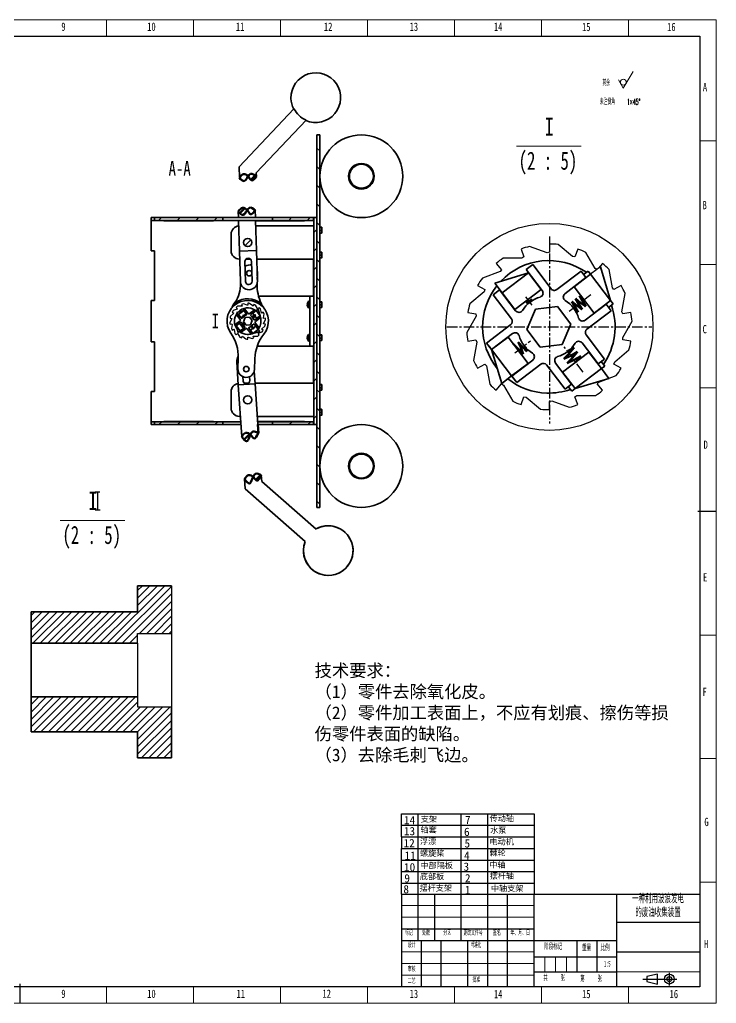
# Model space of a CAD drawing. Header units: millimetres. Extents: x 0 to 841, y 0 to 596.
# Drawn here: x 420 to 841, y 0 to 594 of the extents above; entities that cross this region are included whole.
import ezdxf

# ---------------------------------------------------------------- set-up
doc = ezdxf.new("R2010")
doc.units = ezdxf.units.MM
doc.linetypes.add('CENTER', pattern=[10.16, 6.35, -1.27, 1.27, -1.27])
doc.layers.add('5', color=7, linetype='Continuous')
for name, color, linetype, lineweight in [('中心线', 4, 'CENTER', 25), ('图形符号', 7, 'Continuous', 25), ('粗实线', 7, 'Continuous', 50)]:
    doc.layers.add(name, color=color, linetype=linetype, lineweight=lineweight)
doc.styles.add('SLDTEXTSTYLE0', font='TXT', dxfattribs={"width": 0.469, "bigfont": 'bigfont'})
doc.styles.add('SLDTEXTSTYLE1', font='TXT', dxfattribs={"width": 0.75})
doc.styles.add('SLDTEXTSTYLE2', font='TXT', dxfattribs={"width": 0.56, "bigfont": 'bigfont'})
doc.styles.add('SLDTEXTSTYLE3', font='TXT', dxfattribs={"width": 0.52, "bigfont": 'bigfont'})
doc.styles.add('SLDTEXTSTYLE4', font='TXT', dxfattribs={"width": 0.469})
doc.styles.add('SLDTEXTSTYLE6', font='TXT', dxfattribs={"width": 0.678571})
pattern_1 = [(45, (-744.932, -742.906), (-5.61266, 5.61266), [])]

# ---------------------------------------------------------------- blocks, each defined once
blk = doc.blocks.new('SW_SFSYMBOL_0')
at = {"color": 0, "linetype": 'Continuous', "lineweight": 0}
for q in [(5.8989, 6.4995), (-2.94945, 1.49975)]:
    blk.add_line((0, -3.5), q, dxfattribs=at)
blk.add_circle((0, 0), 1.75, dxfattribs=at)
blk = doc.blocks.new('SW_NOTE_0')
at = {"color": 0, "linetype": 'Continuous', "lineweight": 0}
blk.add_line((-5.72, -1.03), (6.77, -1.03), dxfattribs=at)
at = {"color": 0, "linetype": 'Continuous', "lineweight": 0, "char_height": 3.5, "attachment_point": 2}
for s, insert, style in [('I', (0.6, 4.51), 'SLDTEXTSTYLE1'), ('(2 : 5)', (0.35, -2.07), 'SLDTEXTSTYLE6')]:
    blk.add_mtext(s, dxfattribs=dict(at, insert=insert, style=style))

msp = doc.modelspace()

# ---------------------------------------------------------------- hatches: boundary and pattern name
at = {"linetype": 'Continuous', "lineweight": 18}
h = msp.add_hatch(dxfattribs=at)
h.set_pattern_fill('ANSI31', scale=2.5, angle=90, style=0)
h.set_pattern_definition([(135, (-744.932, -742.906), (-5.61266, -5.61266), [])])
h.paths.add_polyline_path([(599.95, 524.44), (599.95, 299.44), (601.75, 299.44), (601.75, 524.44)], flags=0)
h = msp.add_hatch(dxfattribs=at)
h.set_pattern_fill('ANSI31', scale=2.5, style=0)
h.set_pattern_definition(pattern_1)
edge = h.paths.add_edge_path(flags=0)
edge.add_arc((626.75, 499.44), 7.74, 0, 360)
edge = h.paths.add_edge_path(flags=0)
edge.add_arc((626.75, 499.44), 7.23, 0, 360)
h = msp.add_hatch(dxfattribs=at)
h.set_pattern_fill('ANSI31', scale=2.5, style=0)
h.set_pattern_definition(pattern_1)
h.paths.add_polyline_path([(543.07, 474.44), (501.95, 474.44), (501.95, 472.64), (543.07, 472.64)], flags=0)
h = msp.add_hatch(dxfattribs=at)
h.set_pattern_fill('ANSI31', scale=2.5, style=0)
h.set_pattern_definition(pattern_1)
h.paths.add_polyline_path([(573.07, 472.64), (597.95, 472.64), (597.95, 474.44), (573.07, 474.44)], flags=0)
h = msp.add_hatch(dxfattribs=at)
h.set_pattern_fill('ANSI31', scale=2.5, style=0)
h.set_pattern_definition(pattern_1)
h.paths.add_polyline_path([(598.15, 474.44), (598.15, 349.44), (599.95, 349.44), (599.95, 474.44)], flags=0)
h = msp.add_hatch(dxfattribs=at)
h.set_pattern_fill('ANSI31', scale=2.5, style=0)
h.set_pattern_definition(pattern_1)
edge = h.paths.add_edge_path(flags=0)
edge.add_arc((558.15, 459.44), 2.5, 0, 360)
h = msp.add_hatch(dxfattribs=at)
h.set_pattern_fill('ANSI31', style=0)
edge = h.paths.add_edge_path(flags=0)
edge.add_arc((521.23, 442.94), 1, 0, 360)
h = msp.add_hatch(dxfattribs=at)
h.set_pattern_fill('ANSI31', scale=2.5, style=0)
h.set_pattern_definition(pattern_1)
h.paths.add_polyline_path([(543.07, 351.24), (501.95, 351.24), (501.95, 349.44), (543.07, 349.44)], flags=0)
h = msp.add_hatch(dxfattribs=at)
h.set_pattern_fill('ANSI31', scale=2.5, style=0)
h.set_pattern_definition(pattern_1)
h.paths.add_polyline_path([(573.07, 349.44), (597.95, 349.44), (597.95, 351.24), (573.07, 351.24)], flags=0)
h = msp.add_hatch(dxfattribs=at)
h.set_pattern_fill('ANSI31', scale=2.5, style=0)
h.set_pattern_definition(pattern_1)
edge = h.paths.add_edge_path(flags=0)
edge.add_arc((626.75, 324.44), 7.74, 0, 360)
edge = h.paths.add_edge_path(flags=0)
edge.add_arc((626.75, 324.44), 7.23, 0, 360)
at = {"linetype": 'Continuous', "lineweight": -3, "true_color": 0xffffff}
h = msp.add_hatch(dxfattribs=at)
h.set_pattern_fill('ANSI31')
h.paths.add_polyline_path([(512.1, 252.15), (491.68, 252.15), (491.68, 236.5), (427.34, 236.5), (427.34, 217.39), (491.68, 217.39), (491.68, 223.39), (512.1, 223.39)])
h.paths.add_polyline_path([(512.1, 179.06), (491.68, 179.06), (491.68, 185.06), (427.34, 185.06), (427.34, 163.94), (491.68, 163.94), (491.68, 148.3), (512.1, 148.3)])
at = {"layer": '粗实线'}
h = msp.add_hatch(dxfattribs=at)
h.set_pattern_fill('ANSI31', color=256)
edge = h.paths.add_edge_path()
edge.add_spline(control_points=[(554.51, 342.15), (555.59, 340.71), (557.91, 337.63), (558.93, 341.73), (559.73, 343.41)], knot_values=[0, 0, 0, 0, 4.038135, 8.645065, 8.645065, 8.645065, 8.645065], degree=3, periodic=0)
edge.add_spline(control_points=[(559.73, 343.41), (558.84, 344.21), (556.62, 345.2), (555.23, 343.2), (554.51, 342.15)], knot_values=[0, 0, 0, 0, 3.06171, 6.39741, 6.39741, 6.39741, 6.39741], degree=3, periodic=0)
edge = h.paths.add_edge_path()
edge.add_spline(control_points=[(561.43, 317.92), (561.56, 317.79), (562.41, 316.95), (563.91, 314.3), (565.4, 317.13), (566.32, 318.89)], knot_values=[6.39741, 6.39741, 6.39741, 6.39741, 6.859236, 9.423324, 13.654536, 13.654536, 13.654536, 13.654536], degree=3, periodic=0)
edge.add_spline(control_points=[(566.32, 318.89), (565.08, 319.53), (563, 320.58), (561.83, 318.77), (561.43, 317.92)], knot_values=[8.645065, 8.645065, 8.645065, 8.645065, 12.172565, 14.502877, 14.502877, 14.502877, 14.502877], degree=3, periodic=0)
edge = h.paths.add_edge_path()
edge.add_spline(control_points=[(552.48, 478.17), (553.47, 477.05), (555.54, 474.74), (556.95, 477.76), (557.77, 479)], knot_values=[0, 0, 0, 0, 3.536781, 7.341093, 7.341093, 7.341093, 7.341093], degree=3, periodic=0)
edge.add_spline(control_points=[(557.77, 479), (556.94, 479.9), (554.82, 481.17), (553.28, 479.19), (552.48, 478.17)], knot_values=[0, 0, 0, 0, 3.113908, 6.492517, 6.492517, 6.492517, 6.492517], degree=3, periodic=0)
edge = h.paths.add_edge_path()
edge.add_spline(control_points=[(558.43, 499.43), (558.56, 499.28), (559.38, 498.31), (560.62, 495.69), (562.35, 498.01), (563.35, 499.36)], knot_values=[6.492517, 6.492517, 6.492517, 6.492517, 6.998699, 9.669347, 13.400744, 13.400744, 13.400744, 13.400744], degree=3, periodic=0)
edge.add_spline(control_points=[(563.35, 499.36), (562.13, 500.29), (560.22, 501.75), (558.88, 500.12), (558.43, 499.43)], knot_values=[7.341093, 7.341093, 7.341093, 7.341093, 11.098178, 13.206882, 13.206882, 13.206882, 13.206882], degree=3, periodic=0)
edge = h.paths.add_edge_path()
edge.add_spline(control_points=[(333.04, 438.51), (333.59, 438.89), (334.79, 439.64), (333.74, 440.61), (333.2, 441.11)], knot_values=[0, 0, 0, 0, 1.653594, 3.425801, 3.425801, 3.425801, 3.425801], degree=3, periodic=0)
edge.add_spline(control_points=[(333.2, 441.11), (332.71, 440.53), (331.91, 439.59), (332.69, 438.8), (333.04, 438.51)], knot_values=[0, 0, 0, 0, 1.883557, 3.076273, 3.076273, 3.076273, 3.076273], degree=3, periodic=0)
edge = h.paths.add_edge_path()
edge.add_spline(control_points=[(359.35, 438.51), (359.9, 438.89), (361.1, 439.64), (360.05, 440.61), (359.51, 441.11)], knot_values=[0, 0, 0, 0, 1.653594, 3.425801, 3.425801, 3.425801, 3.425801], degree=3, periodic=0)
edge.add_spline(control_points=[(359.51, 441.11), (359.02, 440.53), (358.23, 439.59), (359.01, 438.8), (359.35, 438.51)], knot_values=[0, 0, 0, 0, 1.883557, 3.076273, 3.076273, 3.076273, 3.076273], degree=3, periodic=0)

# ---------------------------------------------------------------- linework, layer by layer
at = {"color": 7, "linetype": 'Continuous', "lineweight": 18}
for p, q in [((0, 594), (841, 594)), ((473, 594), (473, 584)), ((525.5, 594), (525.5, 584)), ((578, 594), (578, 584)), ((630.5, 594), (630.5, 584)), ((683, 594), (683, 584)), ((735.5, 594), (735.5, 584)), ((788, 594), (788, 584)), ((841, 594), (841, 0)), ((841, 520.88), (831, 520.88)), ((841, 446.25), (831, 446.25)), ((841, 371.62), (831, 371.62)), ((841, 222.38), (831, 222.38)), ((841, 147.75), (831, 147.75)), ((841, 73.12), (831, 73.12)), ((731, 59), (651, 59)), ((651, 52), (731, 52)), ((651, 31), (731, 31)), ((651, 24), (731, 24)), ((737.5, 28), (737.5, 19.27)), ((744, 28), (744, 19)), ((750.5, 28), (750.5, 19.27)), ((781, 19), (831, 19)), ((651, 17), (731, 17)), ((473, 10), (473, 0)), ((525.5, 10), (525.5, 0)), ((578, 10), (578, 0)), ((630.5, 10), (630.5, 0)), ((683, 10), (683, 0)), ((735.5, 10), (735.5, 0)), ((788, 10), (788, 0)), ((841, 0), (0, 0))]:
    msp.add_line(p, q, dxfattribs=at)
at = {"color": 7, "linetype": 'Continuous', "lineweight": 25}
for p, q in [((25, 584), (831, 584)), ((831, 584), (831, 10)), ((740.24, 458.51), (740.24, 453.51)), ((754.2, 450.99), (745.58, 458.22)), ((723.14, 455.49), (724.85, 450.79)), ((738.82, 453.2), (728.25, 457.05)), ((740.24, 453.51), (738.82, 453.2)), ((757.34, 455.49), (755.63, 450.79)), ((767.88, 443.66), (762.26, 453.4)), ((708.1, 446.81), (711.31, 442.98)), ((723.62, 450.02), (712.37, 450.02)), ((724.85, 450.79), (723.62, 450.02)), ((755.63, 450.79), (754.2, 450.99)), ((772.38, 446.81), (769.96, 443.93)), ((710.43, 441.84), (699.86, 437.99)), ((711.31, 442.98), (710.43, 441.84)), ((768.9, 443.12), (767.88, 443.66)), ((778.24, 432.08), (776.29, 443.16)), ((700.82, 429.63), (692.21, 422.4)), ((696.94, 433.51), (701.27, 431.01)), ((701.27, 431.01), (700.82, 429.63)), ((779.21, 431.01), (778.24, 432.08)), ((783.54, 433.51), (779.21, 431.01)), ((784.01, 417.66), (785.96, 428.74)), ((554.46, 422.1), (554.83, 421.08)), ((557.85, 421.6), (555.56, 422.44)), ((558.15, 422.75), (558.15, 421.67)), ((561.17, 421.13), (559.31, 422.69)), ((561.85, 422.1), (561.48, 421.08)), ((549.63, 416.51), (547.77, 414.94)), ((548.79, 417.34), (549.73, 416.8)), ((551.71, 419.15), (549.42, 418.31)), ((549.73, 416.8), (549.63, 416.51)), ((551.2, 420.22), (551.9, 419.39)), ((551.9, 419.39), (551.71, 419.15)), ((554.56, 420.92), (552.13, 420.92)), ((554.83, 421.08), (554.56, 420.92)), ((558.15, 421.67), (557.85, 421.6)), ((561.48, 421.08), (561.17, 421.13)), ((564.13, 419.54), (562.92, 421.65)), ((564.41, 419.39), (564.13, 419.54)), ((565.11, 420.22), (564.41, 419.39)), ((566.37, 417.04), (565.95, 419.43)), ((566.58, 416.8), (566.37, 417.04)), ((567.52, 417.34), (566.58, 416.8)), ((567.62, 413.92), (568.04, 416.31)), ((691, 417.19), (695.92, 416.32)), ((695.92, 416.32), (695.98, 414.88)), ((784.56, 416.32), (784.01, 417.66)), ((789.48, 417.19), (784.56, 416.32)), ((548.58, 413.31), (547.37, 411.21)), ((547.51, 413.82), (548.57, 413.63)), ((547.51, 410.06), (548.57, 410.25)), ((548.69, 409.96), (548.27, 407.56)), ((548.57, 413.63), (548.58, 413.31)), ((548.57, 410.25), (548.69, 409.96)), ((567.74, 413.63), (567.62, 413.92)), ((567.73, 410.56), (568.94, 412.67)), ((567.74, 410.25), (567.73, 410.56)), ((568.8, 413.82), (567.74, 413.63)), ((568.8, 410.06), (567.74, 410.25)), ((695.98, 414.88), (690.35, 405.14)), ((784.5, 402.14), (790.12, 411.88)), ((548.79, 406.53), (549.73, 407.07)), ((549.73, 407.07), (549.94, 406.84)), ((549.94, 406.84), (550.36, 404.44)), ((551.2, 403.65), (551.9, 404.48)), ((551.9, 404.48), (552.18, 404.34)), ((552.18, 404.34), (553.39, 402.23)), ((564.41, 404.48), (564.6, 404.73)), ((565.11, 403.65), (564.41, 404.48)), ((564.6, 404.73), (566.89, 405.56)), ((566.58, 407.07), (566.68, 407.37)), ((567.52, 406.53), (566.58, 407.07)), ((566.68, 407.37), (568.54, 408.93)), ((554.46, 401.78), (554.83, 402.79)), ((554.83, 402.79), (555.14, 402.75)), ((555.14, 402.75), (557, 401.19)), ((558.15, 402.21), (558.46, 402.27)), ((558.15, 401.12), (558.15, 402.21)), ((558.46, 402.27), (560.75, 401.44)), ((561.48, 402.79), (561.75, 402.96)), ((561.85, 401.78), (561.48, 402.79)), ((561.75, 402.96), (564.18, 402.96)), ((691, 399.83), (695.92, 400.69)), ((696.47, 399.35), (694.51, 388.28)), ((695.92, 400.69), (696.47, 399.35)), ((784.56, 400.69), (784.5, 402.14)), ((789.48, 399.83), (784.56, 400.69)), ((779.65, 387.39), (788.27, 394.62)), ((779.21, 386.01), (779.65, 387.39)), ((696.94, 383.51), (701.27, 386.01)), ((701.27, 386.01), (702.24, 384.94)), ((702.24, 384.94), (704.19, 373.86)), ((783.54, 383.51), (779.21, 386.01)), ((769.16, 374.04), (770.05, 375.18)), ((770.05, 375.18), (780.62, 379.03)), ((708.1, 370.21), (711.31, 374.04)), ((711.31, 374.04), (712.59, 373.36)), ((712.59, 373.36), (718.22, 363.62)), ((772.38, 370.21), (769.16, 374.04)), ((723.14, 361.52), (724.85, 366.22)), ((724.85, 366.22), (726.28, 366.03)), ((726.28, 366.03), (734.9, 358.79)), ((740.24, 363.51), (741.65, 363.81)), ((740.24, 358.51), (740.24, 363.51)), ((741.65, 363.81), (752.22, 359.97)), ((755.63, 366.22), (756.85, 366.99)), ((757.34, 361.52), (755.63, 366.22)), ((756.85, 366.99), (768.1, 366.99)), ((651, 66), (831, 66)), ((651, 66), (651, 10)), ((661, 38), (661, 66)), ((671, 38), (671, 66)), ((687, 38), (687, 66)), ((703, 10), (703, 66)), ((715, 10), (715, 66)), ((731, 10), (731, 66)), ((781, 10), (781, 66)), ((781, 49), (831, 49)), ((651, 45), (731, 45)), ((651, 38), (731, 38)), ((663, 10), (663, 38)), ((675, 10), (675, 38)), ((691, 10), (691, 38)), ((731, 38), (781, 38)), ((757, 19), (757, 38)), ((769, 19), (769, 38)), ((781, 31), (831, 31)), ((731, 28), (781, 28)), ((731, 19), (781, 19)), ((805.56, 17.64), (799.06, 16.14)), ((799.06, 16.14), (799.06, 13.14)), ((799.06, 13.14), (805.56, 11.64)), ((805.56, 11.64), (805.56, 17.64)), ((831, 10), (25, 10))]:
    msp.add_line(p, q, dxfattribs=at)
at = {"color": 7, "linetype": 'Continuous', "lineweight": 35}
for p, q in [((586.07, 540.22), (552.94, 505.05)), ((563.29, 501.45), (593.35, 533.36)), ((599.95, 299.44), (599.95, 524.44)), ((601.75, 524.44), (599.95, 524.44)), ((601.75, 299.44), (601.75, 524.44)), ((553.13, 498.6), (552.94, 505.05)), ((563.29, 501.45), (563.35, 499.36)), ((552.59, 474.44), (552.48, 478.17)), ((562.69, 478.93), (562.83, 474.44)), ((499.95, 474.44), (499.95, 472.64)), ((499.95, 474.44), (501.95, 474.44)), ((499.95, 472.64), (501.95, 472.64)), ((499.95, 472.64), (499.95, 454.44)), ((501.95, 474.44), (501.95, 472.64)), ((543.07, 474.44), (501.95, 474.44)), ((543.07, 472.64), (501.95, 472.64)), ((507.45, 472.64), (507.45, 472.44)), ((507.45, 472.44), (537.45, 472.44)), ((537.45, 472.44), (537.45, 472.64)), ((543.07, 472.64), (543.07, 474.44)), ((543.07, 474.44), (573.07, 474.44)), ((543.07, 472.64), (573.07, 472.64)), ((553.19, 454.29), (552.64, 472.64)), ((562.88, 472.64), (563.42, 454.59)), ((562.89, 472.44), (592.45, 472.44)), ((562.98, 469.44), (598.15, 469.44)), ((573.07, 474.44), (573.07, 472.64)), ((597.95, 474.44), (573.07, 474.44)), ((597.95, 472.64), (573.07, 472.64)), ((592.45, 472.44), (592.45, 472.64)), ((597.95, 472.64), (597.95, 474.44)), ((597.95, 474.44), (598.15, 474.44)), ((597.95, 472.64), (598.15, 472.64)), ((598.15, 349.44), (598.15, 474.44)), ((599.95, 474.44), (598.15, 474.44)), ((599.95, 349.44), (599.95, 474.44)), ((548.15, 464.44), (548.15, 454.44)), ((602.76, 468.7), (601.8, 468.7)), ((602.76, 468.46), (601.8, 468.46)), ((602.76, 466.7), (601.8, 466.7)), ((602.76, 465.17), (601.8, 465.17)), ((602.76, 468.7), (602.8, 468.65)), ((602.8, 468.51), (602.76, 468.46)), ((602.76, 468.46), (602.8, 468.09)), ((602.76, 466.7), (602.8, 466.38)), ((602.8, 465.49), (602.76, 465.17)), ((602.76, 465.17), (602.8, 465.22)), ((602.8, 468.65), (602.8, 468.51)), ((602.8, 468.09), (602.8, 468.51)), ((602.8, 468.09), (602.8, 467.06)), ((602.8, 466.38), (602.8, 467.06)), ((602.8, 466.38), (602.8, 465.49)), ((602.8, 465.22), (602.8, 465.49)), ((501.95, 454.44), (499.95, 454.44)), ((501.95, 424.44), (501.95, 454.44)), ((563.42, 454.59), (553.19, 454.29)), ((553.74, 435.88), (553.19, 454.29)), ((563.42, 454.59), (563.97, 436.19)), ((602.76, 453.7), (601.8, 453.7)), ((602.76, 453.46), (601.8, 453.46)), ((602.76, 451.7), (601.8, 451.7)), ((602.76, 453.7), (602.8, 453.65)), ((602.8, 453.51), (602.76, 453.46)), ((602.76, 453.46), (602.8, 453.09)), ((602.76, 451.7), (602.8, 451.38)), ((602.8, 453.65), (602.8, 453.51)), ((602.8, 453.09), (602.8, 453.51)), ((602.8, 453.09), (602.8, 452.06)), ((602.8, 451.38), (602.8, 452.06)), ((553.33, 449.44), (553.15, 449.44)), ((556.85, 435.97), (556.5, 447.87)), ((559.81, 449.44), (557.18, 449.44)), ((560.5, 447.99), (560.85, 436.09)), ((598.15, 449.44), (563.57, 449.44)), ((597.95, 449.44), (597.95, 426.94)), ((602.76, 450.17), (601.8, 450.17)), ((602.8, 450.49), (602.76, 450.17)), ((602.76, 450.17), (602.8, 450.22)), ((602.8, 451.38), (602.8, 450.49)), ((602.8, 450.22), (602.8, 450.49)), ((726.22, 443.11), (730.15, 446.1)), ((741.25, 431.52), (730.15, 446.1)), ((563.94, 437.17), (564.05, 440.73)), ((707.23, 434.94), (727.69, 441.08)), ((711.77, 428.97), (727.69, 441.08)), ((726.22, 443.11), (735.89, 430.4)), ((727.69, 441.08), (727.73, 441.12)), ((727.69, 441.08), (735.26, 431.14)), ((744.75, 431.04), (759.33, 442.14)), ((755.14, 432.67), (765.09, 440.24)), ((759.33, 442.14), (762.33, 438.21)), ((760.85, 440.15), (763.57, 442.23)), ((763.57, 442.23), (765.09, 440.24)), ((765.09, 440.24), (777.2, 424.33)), ((771.06, 444.76), (777.2, 424.33)), ((553.86, 434.9), (553.85, 434.58)), ((563.85, 434.27), (563.87, 435.04)), ((711.77, 428.97), (707.23, 434.94)), ((762.33, 438.21), (749.63, 428.54)), ((706.28, 427.93), (710.21, 430.92)), ((717.38, 413.35), (706.28, 427.93)), ((710.21, 430.92), (719.88, 418.22)), ((711.73, 428.93), (711.77, 428.97)), ((719.34, 419.02), (711.77, 428.97)), ((735.26, 431.14), (719.34, 419.02)), ((735.3, 431.17), (735.26, 431.14)), ((755.14, 432.67), (755.11, 432.71)), ((767.26, 416.75), (755.14, 432.67)), ((499.95, 424.44), (499.95, 399.44)), ((499.95, 424.44), (501.95, 424.44)), ((564.71, 426.94), (595.65, 426.94)), ((594.23, 422.14), (594.11, 422.17)), ((594.11, 422.03), (594.17, 422.02)), ((595.65, 423.94), (594.79, 423.94)), ((594.79, 422.73), (594.79, 423.94)), ((594.79, 419.94), (594.79, 422.73)), ((595.65, 426.94), (595.65, 396.94)), ((595.65, 426.94), (598.15, 426.94)), ((602.76, 423.7), (601.8, 423.7)), ((602.76, 423.46), (601.8, 423.46)), ((602.76, 423.7), (602.8, 423.65)), ((602.8, 423.51), (602.76, 423.46)), ((602.76, 423.46), (602.8, 423.09)), ((602.8, 423.65), (602.8, 423.51)), ((602.8, 423.09), (602.8, 423.51)), ((602.8, 423.09), (602.8, 422.06)), ((602.8, 421.38), (602.8, 422.06)), ((774.51, 422.21), (761.81, 412.54)), ((777.2, 424.33), (767.26, 416.75)), ((774.51, 422.21), (777.51, 418.27)), ((775.99, 420.26), (778.72, 422.34)), ((777.2, 424.33), (778.72, 422.34)), ((551.43, 415.82), (552.21, 416.42)), ((553.65, 412.91), (551.43, 415.82)), ((551.62, 417.22), (555.71, 418.45)), ((552.53, 416.03), (551.62, 417.22)), ((552.21, 416.42), (554.15, 413.88)), ((552.52, 416.02), (552.53, 416.03)), ((552.53, 416.03), (555.71, 418.45)), ((554.04, 414.04), (552.53, 416.03)), ((557.22, 416.46), (554.04, 414.04)), ((555.42, 418.86), (556.2, 419.46)), ((555.42, 418.86), (557.35, 416.32)), ((555.71, 418.45), (555.72, 418.46)), ((555.71, 418.45), (557.22, 416.46)), ((558.42, 416.54), (556.2, 419.46)), ((557.23, 416.47), (557.22, 416.46)), ((559.12, 416.44), (562.04, 418.66)), ((562.64, 417.88), (560.1, 415.94)), ((561.2, 416.77), (561.19, 416.78)), ((561.2, 416.77), (563.19, 418.28)), ((563.62, 413.59), (561.2, 416.77)), ((562.04, 418.66), (562.64, 417.88)), ((562.34, 418.27), (562.89, 418.68)), ((562.89, 418.68), (563.19, 418.28)), ((563.19, 418.28), (564.38, 419.19)), ((563.19, 418.28), (565.61, 415.1)), ((564.38, 419.19), (565.61, 415.1)), ((594.13, 421.71), (594.11, 421.71)), ((594.79, 419.94), (595.65, 419.94)), ((602.76, 421.7), (601.8, 421.7)), ((602.76, 420.17), (601.8, 420.17)), ((602.76, 421.7), (602.8, 421.38)), ((602.8, 420.49), (602.76, 420.17)), ((602.76, 420.17), (602.8, 420.22)), ((602.8, 421.38), (602.8, 420.49)), ((602.8, 420.22), (602.8, 420.49)), ((719.34, 419.02), (719.3, 418.99)), ((726.66, 406.82), (731.82, 419.14)), ((731.82, 419.14), (745.08, 420.84)), ((745.08, 420.84), (753.17, 410.2)), ((762.92, 407.17), (777.51, 418.27)), ((767.29, 416.71), (767.26, 416.75)), ((553.55, 412.2), (550.64, 409.98)), ((551.24, 409.2), (550.64, 409.98)), ((551.24, 409.2), (553.78, 411.13)), ((553.23, 410.7), (551.24, 409.19)), ((553.22, 410.71), (553.23, 410.7)), ((555.65, 407.52), (553.23, 410.7)), ((554.04, 414.04), (554.03, 414.03)), ((555.5, 411.6), (556.54, 414.06)), ((557.12, 409.47), (555.5, 411.6)), ((556.54, 414.06), (559.19, 414.4)), ((559.19, 414.4), (560.81, 412.28)), ((560.81, 412.28), (559.77, 409.81)), ((564.09, 407.45), (562.16, 409.99)), ((565.07, 414.68), (562.53, 412.74)), ((562.66, 410.97), (564.88, 408.05)), ((562.76, 411.67), (565.67, 413.89)), ((565.61, 415.1), (563.62, 413.59)), ((563.63, 413.58), (563.62, 413.59)), ((565.07, 414.68), (565.67, 413.89)), ((565.37, 414.29), (565.92, 414.7)), ((565.4, 414.31), (565.44, 414.2)), ((565.56, 413.76), (565.54, 413.79)), ((565.61, 415.1), (565.92, 414.7)), ((753.17, 410.2), (748.01, 397.87)), ((551.24, 409.19), (550.94, 409.59)), ((550.94, 409.59), (550.94, 409.59)), ((553.66, 406), (551.24, 409.19)), ((552.47, 405.1), (551.24, 409.19)), ((553.66, 406), (552.47, 405.1)), ((553.66, 406), (555.65, 407.52)), ((553.97, 405.61), (553.66, 406)), ((553.67, 406), (556.21, 407.93)), ((554.27, 405.21), (553.67, 406)), ((553.97, 405.61), (553.97, 405.61)), ((557.19, 407.43), (554.27, 405.21)), ((555.65, 407.52), (555.66, 407.51)), ((559.77, 409.81), (557.12, 409.47)), ((557.89, 407.34), (560.11, 404.42)), ((560.89, 405.02), (558.96, 407.56)), ((559.8, 406.47), (562.99, 408.89)), ((561.32, 404.48), (559.8, 406.47)), ((559.8, 406.46), (559.8, 406.47)), ((560.11, 404.42), (560.89, 405.02)), ((560.51, 404.72), (560.92, 404.18)), ((561.32, 404.48), (560.92, 404.18)), ((564.5, 406.9), (561.32, 404.48)), ((565.41, 405.71), (561.32, 404.48)), ((562.99, 408.89), (563, 408.9)), ((562.99, 408.89), (564.5, 406.9)), ((564.09, 407.45), (564.88, 408.05)), ((564.48, 407.75), (564.9, 407.21)), ((564.9, 407.21), (564.5, 406.9)), ((564.5, 406.9), (565.41, 405.71)), ((564.57, 407.82), (564.51, 407.72)), ((595.65, 403.94), (594.79, 403.94)), ((594.79, 402.7), (594.79, 403.94)), ((716.9, 409.84), (702.32, 398.74)), ((705.32, 394.81), (718.02, 404.48)), ((734.75, 396.18), (726.66, 406.82)), ((501.95, 399.44), (499.95, 399.44)), ((501.95, 369.44), (501.95, 399.44)), ((594.24, 402.14), (594.11, 402.16)), ((594.11, 402.03), (594.17, 402.03)), ((594.12, 401.71), (594.11, 401.71)), ((594.79, 399.94), (594.79, 402.7)), ((594.79, 399.94), (595.65, 399.94)), ((602.76, 403.7), (601.8, 403.7)), ((602.76, 403.46), (601.8, 403.46)), ((602.76, 401.7), (601.8, 401.7)), ((602.76, 400.17), (601.8, 400.17)), ((602.76, 403.7), (602.8, 403.65)), ((602.8, 403.51), (602.76, 403.46)), ((602.76, 403.46), (602.8, 403.09)), ((602.76, 401.7), (602.8, 401.38)), ((602.8, 400.49), (602.76, 400.17)), ((602.76, 400.17), (602.8, 400.22)), ((602.8, 403.65), (602.8, 403.51)), ((602.8, 403.09), (602.8, 403.51)), ((602.8, 403.09), (602.8, 402.06)), ((602.8, 401.38), (602.8, 402.06)), ((602.8, 401.38), (602.8, 400.49)), ((602.8, 400.22), (602.8, 400.49)), ((705.32, 394.81), (702.32, 398.74)), ((715.29, 402.33), (705.34, 394.76)), ((715.25, 402.37), (715.29, 402.33)), ((727.4, 386.42), (715.29, 402.33)), ((769.61, 386.09), (759.95, 398.8)), ((762.45, 403.67), (773.55, 389.09)), ((595.65, 396.94), (563.9, 396.94)), ((595.65, 396.94), (598.15, 396.94)), ((597.95, 396.94), (597.95, 374.44)), ((703.84, 396.76), (703.83, 396.75)), ((705.34, 394.76), (703.83, 396.75)), ((717.45, 378.84), (705.34, 394.76)), ((711.49, 374.3), (705.34, 394.76)), ((748.01, 397.87), (734.75, 396.18)), ((748.16, 381.17), (764.07, 393.28)), ((764.07, 393.28), (764.12, 393.31)), ((764.07, 393.28), (771.64, 383.33)), ((551.49, 387.46), (552.42, 373.49)), ((552.46, 389.6), (552.26, 383.15)), ((562.26, 382.84), (562.46, 389.29)), ((717.45, 378.84), (727.4, 386.42)), ((717.5, 378.81), (730.2, 388.48)), ((727.4, 386.42), (727.43, 386.37)), ((753.61, 373.91), (743.94, 386.61)), ((769.61, 386.09), (773.55, 389.09)), ((771.56, 387.57), (773.63, 384.85)), ((771.99, 387.9), (771.68, 387.42)), ((562.63, 374.17), (562.12, 381.83)), ((735.07, 385.97), (720.49, 374.87)), ((738.58, 385.5), (749.68, 370.92)), ((748.12, 381.13), (748.16, 381.17)), ((755.73, 371.22), (748.16, 381.17)), ((771.64, 383.33), (755.73, 371.22)), ((773.63, 384.85), (771.64, 383.33)), ((771.64, 383.33), (776.19, 377.37)), ((555.39, 375.79), (555.22, 378.43)), ((556.05, 374.44), (558.73, 374.44)), ((559.23, 378.4), (559.38, 376.06)), ((562.62, 374.44), (598.15, 374.44)), ((717.45, 378.84), (711.49, 374.3)), ((718.97, 376.85), (717.45, 378.84)), ((720.49, 374.87), (717.5, 378.81)), ((718.98, 376.86), (718.97, 376.85)), ((776.19, 377.37), (755.73, 371.22)), ((499.95, 369.44), (499.95, 351.24)), ((499.95, 369.44), (501.95, 369.44)), ((548.15, 369.44), (548.15, 359.44)), ((552.42, 373.49), (562.63, 374.17)), ((552.42, 373.49), (554.51, 342.15)), ((564.28, 349.44), (562.63, 374.17)), ((602.76, 373.7), (601.8, 373.7)), ((602.76, 373.46), (601.8, 373.46)), ((602.76, 371.7), (601.8, 371.7)), ((602.76, 370.17), (601.8, 370.17)), ((602.76, 373.7), (602.8, 373.65)), ((602.8, 373.51), (602.76, 373.46)), ((602.76, 373.46), (602.8, 373.09)), ((602.76, 371.7), (602.8, 371.38)), ((602.8, 370.49), (602.76, 370.17)), ((602.76, 370.17), (602.8, 370.22)), ((602.8, 373.65), (602.8, 373.51)), ((602.8, 373.09), (602.8, 373.51)), ((602.8, 373.09), (602.8, 372.06)), ((602.8, 371.38), (602.8, 372.06)), ((602.8, 371.38), (602.8, 370.49)), ((602.8, 370.22), (602.8, 370.49)), ((749.68, 370.92), (753.61, 373.91)), ((751.67, 372.43), (753.74, 369.71)), ((755.73, 371.22), (753.74, 369.71)), ((602.76, 358.7), (601.8, 358.7)), ((602.76, 358.46), (601.8, 358.46)), ((602.76, 356.7), (601.8, 356.7)), ((602.76, 358.7), (602.8, 358.65)), ((602.8, 358.51), (602.76, 358.46)), ((602.76, 358.46), (602.8, 358.09)), ((602.76, 356.7), (602.8, 356.38)), ((602.8, 358.65), (602.8, 358.51)), ((602.8, 358.09), (602.8, 358.51)), ((602.8, 358.09), (602.8, 357.06)), ((602.8, 356.38), (602.8, 357.06)), ((499.95, 351.24), (499.95, 349.44)), ((499.95, 351.24), (501.95, 351.24)), ((501.95, 351.24), (501.95, 349.44)), ((543.07, 351.24), (501.95, 351.24)), ((537.45, 351.44), (507.45, 351.44)), ((507.45, 351.44), (507.45, 351.24)), ((537.45, 351.24), (537.45, 351.44)), ((543.07, 349.44), (543.07, 351.24)), ((543.07, 351.24), (553.91, 351.24)), ((553.69, 354.44), (553.15, 354.44)), ((598.15, 354.44), (563.95, 354.44)), ((592.45, 351.44), (564.15, 351.44)), ((564.16, 351.24), (573.07, 351.24)), ((573.07, 351.24), (573.07, 349.44)), ((597.95, 351.24), (573.07, 351.24)), ((592.45, 351.24), (592.45, 351.44)), ((597.95, 349.44), (597.95, 351.24)), ((597.95, 351.24), (598.15, 351.24)), ((602.76, 355.17), (601.8, 355.17)), ((602.8, 355.49), (602.76, 355.17)), ((602.76, 355.17), (602.8, 355.22)), ((602.8, 356.38), (602.8, 355.49)), ((602.8, 355.22), (602.8, 355.49)), ((499.95, 349.44), (501.95, 349.44)), ((543.07, 349.44), (501.95, 349.44)), ((543.07, 349.44), (554.03, 349.44)), ((564.28, 349.44), (573.07, 349.44)), ((597.95, 349.44), (573.07, 349.44)), ((597.95, 349.44), (598.15, 349.44)), ((598.15, 349.44), (599.95, 349.44)), ((556.22, 316.65), (556.62, 310.61)), ((566.57, 315.19), (566.32, 318.89)), ((566.57, 315.19), (599.44, 286.43)), ((592.86, 278.91), (556.62, 310.61)), ((599.95, 299.44), (601.75, 299.44)), ((427.34, 217.39), (491.68, 217.39)), ((491.68, 185.06), (427.34, 185.06))]:
    msp.add_line(p, q, dxfattribs=at)
at = {"linetype": 'Continuous', "lineweight": -3}
for p, q in [((768.9, 443.12), (765.09, 440.24)), ((769.96, 443.93), (768.9, 443.12)), ((771.06, 444.76), (769.96, 443.93))]:
    msp.add_line(p, q, dxfattribs=at)
at = {"color": 8, "linetype": 'Continuous', "lineweight": 35}
msp.add_line((563.47, 413.79), (563.47, 413.79), dxfattribs=at)
for p, q in [((466.13, 308.9), (468.84, 308.9)), ((467.49, 308.9), (467.49, 297.97)), ((466.13, 297.97), (469.15, 297.97)), ((731, 114.52), (731, 66)), ((651, 100.52), (651, 93.52)), ((651, 66), (651, 93.52)), ((651, 93.52), (731, 93.52))]:
    msp.add_line(p, q)
at = {"color": 9, "linetype": 'Continuous', "lineweight": 25}
for p, q in [((841, 297), (829.86, 297)), ((420.5, 11.74), (420.5, 0))]:
    msp.add_line(p, q, dxfattribs=at)
at = {"color": 7, "linetype": 'Continuous', "lineweight": 35, "flags": 128}
for points in [[(563.78, 442.5), (563.98, 441.7), (564.05, 440.73)], [(594.11, 422.03), (594.12, 422.12), (594.13, 422.16)], [(594.11, 402.03), (594.12, 402.12), (594.12, 402.16)], [(751.78, 372.28), (751.27, 372.12), (751.24, 372.1)]]:
    msp.add_lwpolyline(points, dxfattribs=at)
at = {"color": 7, "linetype": 'Continuous', "lineweight": 35}
for centre, radius in [((626.75, 499.44), 25), ((626.75, 499.44), 7.74), ((626.75, 499.44), 7.23), ((558.15, 459.44), 2.5), ((559.05, 440.88), 1.66), ((557.26, 382.99), 1.66), ((558.15, 364.44), 2.5), ((626.75, 324.44), 25), ((626.75, 324.44), 7.74), ((626.75, 324.44), 7.23)]:
    msp.add_circle(centre, radius, dxfattribs=at)
msp.add_circle((740.24, 408.51), 62.5)
for centre, radius, start, end in [((599.26, 546.92), 15, 246.17861, 181.70739), ((599.26, 546.92), 15, 181.70739, 207.23616), ((599.26, 546.92), 14.79, 206.94856, 246.46621), ((553.15, 464.44), 5, 94.787, 180), ((553.15, 454.44), 5, 180, 270), ((558.5, 447.93), 2, 1.70739, 181.70739), ((559.05, 440.88), 5, 72.34588, 119.64259), ((739.91, 408.51), 40, 55.4889, 136.51116), ((528.87, 435.35), 25, 330.91026, 358.22744), ((558.85, 436.03), 5.12, 181.70739, 1.70739), ((558.85, 436.03), 2, 181.70739, 1.70739), ((588.84, 433.5), 25, 178.22744, 205.54463), ((739.91, 408.51), 40, 141.75646, 218.79499), ((733.9, 428.89), 2.5, 286.45028, 37.27909), ((743.24, 433.03), 2.5, 217.27878, 307.27906), ((751.14, 426.55), 2.5, 127.27913, 238.10769), ((558.15, 411.94), 12.5, 321.35755, 215.09734), ((558.15, 416.94), 10, 134.06499, 159.69714), ((558.15, 411.94), 13.5, 52.99538, 123.45951), ((594.67, 422.08), 0.561, 137.56406, 171.206), ((596.83, 422.01), 2.72, 172.35406, 176.68213), ((594.86, 421.73), 0.751, 143.14526, 170.81747), ((594.7, 422.11), 0.595, 187.68521, 196.65432), ((596.98, 422.02), 2.87, 183.37694, 198.30287), ((597.35, 421.94), 3.25, 142.02013, 172.3522), ((597.62, 422.32), 3.37, 177.60317, 182.39683), ((739.91, 408.51), 18.75, 106.45033, 148.10758), ((739.91, 408.51), 18.75, 16.45036, 58.10756), ((558.15, 411.94), 8, 141.75647, 218.795), ((558.15, 411.94), 8, 55.48891, 136.51114), ((556.95, 416.01), 0.5, 286.45037, 37.27896), ((558.82, 416.84), 0.5, 217.27896, 307.27896), ((560.4, 415.55), 0.5, 127.27896, 238.10755), ((596.8, 421.86), 2.7, 183.28921, 198.8675), ((597.35, 421.94), 3.25, 187.6478, 217.97987), ((594.87, 421.05), 0.622, 174.42099, 185.57901), ((721.87, 419.74), 2.5, 217.27898, 328.10753), ((739.91, 408.51), 40, 325.48886, 19.06905), ((553.25, 412.6), 0.5, 307.27896, 37.27896), ((554.08, 410.73), 0.5, 16.45037, 127.27896), ((554.55, 414.18), 0.5, 217.27896, 328.10755), ((558.15, 411.94), 3.75, 196.45037, 238.10755), ((558.15, 411.94), 4.25, 138.753, 138.75302), ((558.15, 411.94), 3.75, 106.45036, 148.10754), ((558.15, 411.94), 3.75, 139.49545, 148.10755), ((558.15, 411.94), 3.75, 286.45037, 328.10755), ((558.15, 411.94), 3.75, 16.45037, 58.10755), ((561.76, 409.69), 0.5, 37.27896, 148.10755), ((562.23, 413.14), 0.5, 196.45037, 307.27896), ((563.06, 411.27), 0.5, 127.27896, 217.27896), ((558.15, 411.94), 8, 325.48891, 19.069), ((715.39, 411.83), 2.5, 307.27884, 37.27868), ((760.29, 414.53), 2.5, 196.45025, 307.27912), ((527.47, 390.38), 25, 358.22744, 35.09734), ((558.15, 411.94), 8, 231.75647, 268.22744), ((555.91, 408.33), 0.5, 307.27896, 58.10755), ((557.49, 407.03), 0.5, 37.27896, 127.27896), ((558.15, 411.94), 8, 268.22744, 289.069), ((559.36, 407.86), 0.5, 106.45037, 217.27896), ((587.44, 388.52), 25, 141.35755, 178.22744), ((597.35, 401.94), 3.25, 142.02013, 172.12666), ((719.53, 402.49), 2.5, 16.45051, 127.27886), ((764.44, 405.18), 2.5, 127.27884, 217.27868), ((594.64, 402.08), 0.535, 136.44859, 170.8457), ((596.86, 402.01), 2.75, 172.12899, 176.70053), ((594.82, 401.72), 0.72, 142.3129, 170.47168), ((594.67, 402.11), 0.566, 187.93286, 197.68525), ((597.01, 402.01), 2.9, 183.35568, 198.21806), ((596.84, 401.87), 2.73, 183.27129, 198.76028), ((597.35, 401.94), 3.25, 187.87334, 217.97987), ((597.65, 402.31), 3.4, 177.61611, 182.38389), ((594.84, 401.05), 0.586, 174.24881, 185.75119), ((739.91, 408.51), 18.75, 196.45035, 238.10756), ((739.91, 408.51), 18.75, 286.45032, 328.10759), ((757.96, 397.28), 2.5, 37.27897, 148.10755), ((728.69, 390.47), 2.5, 307.27844, 58.10787), ((556.6, 387.8), 5.12, 143.73476, 183.81913), ((736.59, 383.98), 2.5, 37.27896, 127.27896), ((745.93, 388.13), 2.5, 106.45028, 217.27909), ((557.26, 382.99), 5, 178.22744, 358.22744), ((553.15, 369.44), 5, 99.11577, 180), ((557.39, 375.92), 2, 183.81913, 3.81913), ((739.91, 408.51), 40, 231.75649, 268.22743), ((739.91, 408.51), 40, 268.2274, 289.06903), ((553.15, 359.44), 5, 180, 270), ((606.75, 273.4), 14.95, 158.36107, 119.27719), ((606.75, 273.4), 15, 3.81913, 119.34791), ((606.75, 273.4), 15, 158.29035, 3.81913)]:
    msp.add_arc(centre, radius, start, end, dxfattribs=at)
at = {"color": 7, "linetype": 'Continuous', "lineweight": 25}
for centre, radius, start, end in [((740.24, 408.51), 50, 83.86805, 90), ((740.24, 408.51), 50, 103.86805, 110), ((740.24, 408.51), 50, 63.86805, 70), ((740.24, 408.51), 50, 123.86805, 130), ((740.24, 408.51), 50, 43.86805, 50), ((740.24, 408.51), 50, 143.86805, 150), ((740.24, 408.51), 50, 23.86805, 30), ((558.15, 411.94), 10.81, 103.86805, 110), ((558.15, 411.94), 10.81, 83.86805, 90), ((558.15, 411.94), 10.81, 63.86805, 70), ((740.24, 408.51), 50, 163.86805, 170), ((558.15, 411.94), 10.81, 143.86805, 150), ((558.15, 411.94), 10.81, 123.86805, 130), ((558.15, 411.94), 10.81, 43.86805, 50), ((558.15, 411.94), 10.81, 23.86805, 30), ((740.24, 408.51), 50, 3.86805, 10), ((558.15, 411.94), 10.81, 183.86805, 190), ((558.15, 411.94), 10.81, 163.86805, 170), ((558.15, 411.94), 10.81, 343.86805, 350), ((558.15, 411.94), 10.81, 3.86805, 10), ((558.15, 411.94), 10.81, 203.86805, 210), ((558.15, 411.94), 10.81, 223.86805, 230), ((558.15, 411.94), 10.81, 323.86805, 330), ((740.24, 408.51), 50, 183.86805, 190), ((558.15, 411.94), 10.81, 243.86805, 250), ((558.15, 411.94), 10.81, 263.86805, 270), ((558.15, 411.94), 10.81, 283.86805, 290), ((558.15, 411.94), 10.81, 303.86805, 310), ((740.24, 408.51), 50, 343.86805, 350), ((740.24, 408.51), 50, 203.86805, 210), ((740.24, 408.51), 50, 323.86805, 330), ((740.24, 408.51), 50, 223.86805, 230), ((740.24, 408.51), 50, 303.86805, 310), ((740.24, 408.51), 50, 243.86805, 250), ((740.24, 408.51), 50, 263.86805, 270), ((740.24, 408.51), 50, 283.86805, 290)]:
    msp.add_arc(centre, radius, start, end, dxfattribs=at)
at = {"color": 7, "linetype": 'Continuous', "lineweight": 35}
for points, knots in [([(602.8, 467.06), (602.8, 467.05), (602.79, 466.93), (602.78, 466.81), (602.76, 466.7)], [0, 0, 0, 0, 0.0928561, 1, 1, 1, 1]), ([(602.8, 452.06), (602.8, 452.05), (602.79, 451.93), (602.78, 451.81), (602.76, 451.7)], [0, 0, 0, 0, 0.092848, 1, 1, 1, 1]), ([(548.39, 419.74), (548.39, 419.75), (548.84, 420.31), (549.46, 421.15), (550.21, 422.32), (550.54, 422.91), (550.71, 423.2)], [0, 0, 0, 0, 0.003, 0.531431, 0.763976, 1, 1, 1, 1]), ([(566.28, 422.72), (566.43, 422.42), (566.72, 421.82), (567.4, 420.6), (567.97, 419.72), (568.38, 419.13), (568.38, 419.12)], [0, 0, 0, 0, 0.231851, 0.468572, 0.996999, 1, 1, 1, 1]), ([(602.8, 422.06), (602.8, 422.05), (602.79, 421.93), (602.78, 421.81), (602.76, 421.7)], [0, 0, 0, 0, 0.092843, 1, 1, 1, 1]), ([(602.8, 402.06), (602.8, 402.05), (602.79, 401.93), (602.78, 401.81), (602.76, 401.7)], [0, 0, 0, 0, 0.092845, 1, 1, 1, 1]), ([(602.8, 372.06), (602.8, 372.05), (602.79, 371.93), (602.78, 371.81), (602.76, 371.7)], [0, 0, 0, 0, 0.092855, 1, 1, 1, 1]), ([(602.8, 357.06), (602.8, 357.05), (602.79, 356.93), (602.78, 356.81), (602.76, 356.7)], [0, 0, 0, 0, 0.0928561, 1, 1, 1, 1])]:
    msp.add_open_spline(points, degree=3, knots=knots, dxfattribs=at)
for points in [[(554.92, 408.48), (554.92, 408.48), (554.92, 408.48), (554.92, 408.48)], [(560.83, 407.25), (560.83, 407.25), (560.83, 407.25), (560.83, 407.25)]]:
    msp.add_open_spline(points, degree=3, dxfattribs=at)
at = {"layer": '5', "color": 7}
for p, q in [((651, 114.52), (731, 114.52)), ((651, 107.52), (731, 107.52)), ((651, 79.52), (731, 79.52)), ((651, 72.52), (731, 72.52))]:
    msp.add_line(p, q, dxfattribs=at)
at = {"layer": '5', "color": 7, "lineweight": 25}
for p, q in [((651, 100.52), (651, 114.52)), ((661, 66), (661, 114.52)), ((687, 66), (687, 114.52)), ((703, 66), (703, 114.52)), ((651, 100.52), (731, 100.52)), ((651, 86.52), (731, 86.52))]:
    msp.add_line(p, q, dxfattribs=at)
at = {"layer": '中心线'}
for p, q in [((740.24, 463.03), (740.24, 350.2)), ((765.32, 427.85), (751.16, 417.07)), ((729.94, 421.63), (725.82, 426.98)), ((554.44, 409.11), (556.63, 410.78)), ((556.24, 414.45), (555.32, 415.67)), ((563.14, 415.73), (560.59, 413.79)), ((560.1, 409.38), (561.76, 407.2)), ((678.37, 408.51), (802.11, 408.51)), ((719.36, 392.89), (728.9, 400.06)), ((760.69, 381.21), (749.05, 396.5))]:
    msp.add_line(p, q, dxfattribs=at)
at = {"layer": '图形符号'}
for p, q in [((812.63, 18.43), (812.63, 10.82)), ((796.55, 14.64), (817.1, 14.64))]:
    msp.add_line(p, q, dxfattribs=at)
for radius in [3, 1.5]:
    msp.add_circle((812.63, 14.64), radius, dxfattribs=at)
at = {"layer": '粗实线'}
for p, q in [((727.3, 425.08), (726.22, 422.95)), ((726.22, 422.95), (728.08, 424.03)), ((728.08, 424.03), (729.81, 425.03)), ((729.81, 425.03), (728.56, 423.43)), ((756.72, 421.3), (753.84, 423.87)), ((753.84, 423.87), (755.78, 420.58)), ((758.96, 423.01), (756.08, 425.57)), ((756.08, 425.57), (758.02, 422.29)), ((758.02, 422.29), (759.94, 419.02)), ((761.2, 424.71), (758.32, 427.28)), ((758.32, 427.28), (760.26, 423.99)), ((762.18, 420.73), (758.96, 423.01)), ((760.26, 423.99), (762.18, 420.73)), ((757.7, 417.32), (755.57, 418.83)), ((755.78, 420.58), (757.7, 417.32)), ((759.94, 419.02), (756.72, 421.3)), ((555.54, 409.94), (554.93, 410.51)), ((554.93, 410.51), (555.34, 409.8)), ((555.63, 415.25), (555.26, 414.84)), ((555.26, 414.84), (555.73, 415.13)), ((555.92, 410.24), (555.32, 410.8)), ((555.32, 410.8), (555.73, 410.09)), ((555.82, 415.01), (555.45, 414.6)), ((555.45, 414.6), (555.63, 414.71)), ((556.11, 409.36), (555.54, 409.94)), ((556.31, 410.54), (555.71, 411.1)), ((555.71, 411.1), (556.12, 410.39)), ((555.73, 415.13), (556.22, 415.38)), ((555.73, 410.09), (556.11, 409.36)), ((556.22, 415.38), (555.82, 415.01)), ((556.5, 409.65), (555.92, 410.24)), ((556.12, 410.39), (556.5, 409.65)), ((561.25, 414.29), (560.64, 414.86)), ((560.64, 414.86), (560.78, 414.61)), ((561.64, 414.59), (561.03, 415.15)), ((561.03, 415.15), (561.44, 414.44)), ((561.82, 413.71), (561.25, 414.29)), ((562.02, 414.88), (561.42, 415.45)), ((561.42, 415.45), (561.83, 414.73)), ((561.44, 414.44), (561.82, 413.71)), ((562.21, 414), (561.64, 414.59)), ((562.41, 415.18), (561.81, 415.74)), ((561.81, 415.74), (562.22, 415.03)), ((561.83, 414.73), (562.21, 414)), ((562.6, 414.3), (562.02, 414.88)), ((562.22, 415.03), (562.6, 414.3)), ((555.34, 409.8), (555.72, 409.06)), ((555.72, 409.06), (555.39, 409.41)), ((560.43, 408.95), (560.06, 408.54)), ((560.06, 408.54), (560.52, 408.83)), ((560.61, 408.71), (560.24, 408.3)), ((560.24, 408.3), (560.71, 408.59)), ((560.8, 408.46), (560.43, 408.06)), ((560.43, 408.06), (560.89, 408.34)), ((560.52, 408.83), (561.01, 409.08)), ((560.99, 408.22), (560.55, 407.87)), ((560.55, 407.87), (561.02, 408.17)), ((561.01, 409.08), (560.61, 408.71)), ((560.71, 408.59), (561.2, 408.83)), ((560.72, 407.68), (561.12, 408.05)), ((561.21, 407.93), (560.72, 407.68)), ((561.2, 408.83), (560.8, 408.46)), ((560.89, 408.34), (561.38, 408.59)), ((560.9, 407.43), (561.3, 407.8)), ((561.4, 407.68), (560.9, 407.43)), ((561.38, 408.59), (560.99, 408.22)), ((561.49, 408.46), (561.02, 408.17)), ((561.12, 408.05), (561.49, 408.46)), ((561.67, 408.21), (561.21, 407.93)), ((561.3, 407.8), (561.67, 408.21)), ((718.34, 398.31), (721.81, 394.73)), ((723.11, 395.72), (721.4, 399.17)), ((721.4, 399.17), (724.05, 396.43)), ((721.81, 394.73), (724.45, 392)), ((724.45, 392), (723.11, 395.72)), ((724.05, 396.43), (726.69, 393.71)), ((726.69, 393.71), (725.8, 396.16)), ((748.91, 389.15), (752.19, 392.38)), ((755.2, 395.97), (751.78, 393.99)), ((752.19, 392.38), (755.2, 395.97)), ((757.16, 393.39), (753.17, 391.09)), ((754.16, 389.8), (757.16, 393.39)), ((753.17, 391.09), (748.91, 389.15)), ((750.87, 386.57), (754.16, 389.8)), ((755.14, 388.51), (750.87, 386.57)), ((759.12, 390.82), (755.14, 388.51)), ((756.12, 387.22), (759.12, 390.82)), ((564.28, 349.44), (564.62, 344.38))]:
    msp.add_line(p, q, dxfattribs=at)
at = {"layer": '粗实线', "linetype": 'Continuous', "lineweight": 35}
for p, q in [((491.68, 236.5), (491.68, 252.15)), ((491.68, 252.15), (512.1, 252.15)), ((427.34, 217.39), (427.34, 236.5)), ((427.34, 236.5), (491.68, 236.5)), ((427.34, 217.39), (427.34, 185.06)), ((427.34, 185.06), (427.34, 163.94)), ((512.1, 148.3), (512.1, 179.06)), ((427.34, 163.94), (491.68, 163.94)), ((491.68, 163.94), (491.68, 148.3)), ((491.68, 148.3), (512.1, 148.3))]:
    msp.add_line(p, q, dxfattribs=at)
at = {"layer": '粗实线', "linetype": 'Continuous', "lineweight": 30}
for p, q in [((512.1, 252.15), (512.1, 223.39)), ((491.68, 217.39), (491.68, 223.39)), ((491.68, 223.39), (512.1, 223.39)), ((512.1, 223.39), (512.1, 179.06)), ((491.68, 217.39), (491.68, 185.06)), ((491.68, 185.06), (491.68, 179.06)), ((491.68, 179.06), (512.1, 179.06))]:
    msp.add_line(p, q, dxfattribs=at)
at = {"layer": '粗实线'}
for points in [[(553.13, 498.6), (555.97, 496.49), (559.92, 500.89), (563.35, 499.36)], [(553.13, 498.6), (555.7, 500.8), (558.82, 498.97), (560.53, 496.92), (563.35, 499.36)], [(552.48, 478.17), (555.32, 476.06), (559.26, 480.46), (562.69, 478.93)], [(552.48, 478.17), (555.04, 480.37), (558.16, 478.54), (559.87, 476.49), (562.69, 478.93)], [(554.51, 342.15), (557.47, 339.4), (561.2, 345.25), (564.62, 344.38)], [(554.51, 342.15), (556.9, 344.47), (560.12, 343.02), (561.88, 341.16), (564.62, 344.38)], [(556.22, 316.65), (559.18, 313.91), (562.91, 319.76), (566.32, 318.89)], [(556.22, 316.65), (558.61, 318.98), (561.82, 317.53), (563.58, 315.67), (566.32, 318.89)]]:
    msp.add_spline(points, degree=3, dxfattribs=at)

# ---------------------------------------------------------------- block references
at = {"color": 7, "linetype": 'Continuous', "lineweight": 0}
msp.add_blockref('SW_SFSYMBOL_0', (784.87, 556.23), dxfattribs=at)
at = {"color": 7, "linetype": 'Continuous', "lineweight": 0, "xscale": 3.125, "yscale": 3.125, "zscale": 3.125}
msp.add_blockref('SW_NOTE_0', (738.27, 520.78), dxfattribs=at)
at = {"xscale": 3.125, "yscale": 3.125, "zscale": 3.125}
msp.add_blockref('SW_NOTE_0', (462.89, 294.81), dxfattribs=at)

# ---------------------------------------------------------------- texts
at = {"color": 7, "linetype": 'Continuous', "lineweight": 0}
for s, insert, char_height, attachment_point, style in [('9', (445.65, 592.25), 5, 1, 'SLDTEXTSTYLE1'), ('10', (497.49, 592.26), 5, 1, 'SLDTEXTSTYLE1'), ('11', (551, 592.26), 5, 1, 'SLDTEXTSTYLE1'), ('12', (604.15, 592.26), 5, 1, 'SLDTEXTSTYLE1'), ('13', (655.89, 592.26), 5, 1, 'SLDTEXTSTYLE1'), ('14', (706.78, 592.26), 5, 1, 'SLDTEXTSTYLE1'), ('15', (759.95, 592.13), 5, 1, 'SLDTEXTSTYLE1'), ('16', (811.31, 592.13), 5, 1, 'SLDTEXTSTYLE1'), ('其余', (772.24, 557.57), 3.5, 1, 'SLDTEXTSTYLE0'), ('A', (832.88, 555.79), 5, 1, 'SLDTEXTSTYLE1'), ('未注倒角    1×45°', (770.66, 546.16), 3.5, 1, 'SLDTEXTSTYLE0'), ('A-A', (517.06, 508.58), 8.75, 2, 'SLDTEXTSTYLE1'), ('B', (832.7, 484.52), 5, 1, 'SLDTEXTSTYLE1'), ('C', (832.7, 409.6), 5, 1, 'SLDTEXTSTYLE1'), ('D', (833.31, 339.85), 5, 1, 'SLDTEXTSTYLE1'), ('E', (833.01, 259.75), 5, 1, 'SLDTEXTSTYLE1'), ('F', (832.7, 190.62), 5, 1, 'SLDTEXTSTYLE1'), ('G', (833.79, 112.04), 5, 1, 'SLDTEXTSTYLE1'), ('标记', (653.12, 44.02), 3, 1, 'SLDTEXTSTYLE2'), ('处数', (663.39, 44.02), 3, 1, 'SLDTEXTSTYLE2'), ('分区', (676.17, 44.02), 3, 1, 'SLDTEXTSTYLE2'), ('更改文件号', (688.25, 44.02), 3, 1, 'SLDTEXTSTYLE2'), ('签名', (706.14, 44.02), 3, 1, 'SLDTEXTSTYLE2'), ('年、月、日', (716.76, 44.02), 3, 1, 'SLDTEXTSTYLE2'), ('设计', (654.72, 36.65), 3, 1, 'SLDTEXTSTYLE2'), ('标准化', (693.08, 36.65), 3, 1, 'SLDTEXTSTYLE0'), ('阶段标记', (737.05, 35.93), 3.5, 1, 'SLDTEXTSTYLE2'), ('H', (833.61, 38.33), 5, 1, 'SLDTEXTSTYLE1'), ('重量', (759.95, 35.24), 3.5, 1, 'SLDTEXTSTYLE2'), ('比例', (771.09, 35.24), 3.5, 1, 'SLDTEXTSTYLE2'), ('1:5', (775.15, 25.73), 3.5, 2, 'SLDTEXTSTYLE4'), ('审核', (654.71, 22.16), 3, 1, 'SLDTEXTSTYLE2'), ('工艺', (654.73, 15), 3, 1, 'SLDTEXTSTYLE2'), ('批准', (693.76, 15.73), 3, 1, 'SLDTEXTSTYLE2'), ('共    张', (736.63, 16.94), 3.5, 1, 'SLDTEXTSTYLE3'), ('第    张', (758.92, 16.49), 3.5, 1, 'SLDTEXTSTYLE3'), ('9', (445.65, 8.25), 5, 1, 'SLDTEXTSTYLE1'), ('10', (497.49, 8.26), 5, 1, 'SLDTEXTSTYLE1'), ('11', (551.44, 8.29), 5, 1, 'SLDTEXTSTYLE1'), ('12', (603.28, 8.32), 5, 1, 'SLDTEXTSTYLE1'), ('13', (655.89, 8.26), 5, 1, 'SLDTEXTSTYLE1'), ('14', (706.78, 8.09), 5, 1, 'SLDTEXTSTYLE1'), ('15', (759.95, 8.13), 5, 1, 'SLDTEXTSTYLE1'), ('16', (812.81, 8.13), 5, 1, 'SLDTEXTSTYLE1')]:
    msp.add_mtext(s, dxfattribs=dict(at, insert=insert, char_height=char_height, attachment_point=attachment_point, style=style))
at = {"color": 7, "linetype": 'Continuous', "lineweight": 18, "insert": (536.43, 416.43), "char_height": 8.75, "attachment_point": 1, "style": 'SLDTEXTSTYLE1'}
msp.add_mtext('I', dxfattribs=at)
at = {"attachment_point": 1}
for s, width, gutter_width, insert, char_height in [('{\\fFangSong|b0|i0|c134|p49;技术要求：\\P（\\fFangSong|b0|i0|c0|p49;1\\fFangSong|b0|i0|c134|p49;）零件去除氧化皮。\\P（\\fFangSong|b0|i0|c0|p49;2\\fFangSong|b0|i0|c134|p49;）零件加工表面上，不应有划痕、擦伤等损伤零件表面的缺陷。\\P（\\fFangSong|b0|i0|c0|p49;3\\fFangSong|b0|i0|c134|p49;）去除毛刺飞边。}', 216.8738, 38.21, (598.54, 204.79), 7.6428), ('7', 9.6623, 17.5, (689.3, 113.21), 5), ('{\\fSimSun|b0|i0|c134|p2;传动轴}', 24.7954, 17.5, (704.17, 113.38), 3.5), ('6', 11.9663, 17.5, (688.7, 106.08), 5), ('{\\fSimSun|b0|i0|c134|p2;水泵}', 16.3077, 17.5, (704.52, 106.22), 3.5), ('12', 7.1352, 17.5, (652.19, 99.23), 5), ('{\\fSimSun|b0|i0|c134|p2;浮漂}', 21.5788, 17.5, (662.14, 99.56), 3.5), ('5', 11.669, 17.5, (689, 99.09), 5), ('{\\fSimSun|b0|i0|c134|p2;电动机}', 20.719, 17.5, (704.06, 99.32), 3.5), ('11', 6.4566, 17.5, (652.82, 91.68), 5), ('{\\fSimSun|b0|i0|c134|p2;螺旋桨}', 16.3674, 17.5, (662.11, 92.39), 3.5), ('4', 11.8177, 17.5, (688.77, 91.8), 5), ('{\\fSimSun|b0|i0|c134|p2;棘轮}', 16.0113, 17.5, (704.12, 92.64), 3.5), ('10', 7.1246, 17.5, (652.45, 84.71), 5), ('{\\fSimSun|b0|i0|c134|p2;中部隔板}', 19.9844, 17.5, (662.39, 85.04), 3.5), ('3', 12.7839, 17.5, (688.4, 85.04), 5), ('{\\fSimSun|b0|i0|c134|p2;中轴}', 15.4122, 17.5, (703.95, 85.35), 3.5), ('9', 10, 17.5, (652.67, 77.97), 5), ('{\\fSimSun|b0|i0|c134|p2;底部板}', 22.2633, 17.5, (662.05, 78.35), 3.5), ('2', 9.8109, 17.5, (689.22, 78.06), 5), ('{\\fSimSun|b0|i0|c134|p2;摆杆轴}', 20.807, 17.5, (704.19, 78.67), 3.5), ('8', 7.6724, 17.5, (652.1, 71.41), 5), ('{\\fSimSun|b0|i0|c134|p2;摆杆支架}', 21.8039, 17.5, (661.84, 71.35), 3.5), ('{\\fSimSun|b0|i0|c134|p2;中轴支架}', 22.4176, 17.5, (704.93, 71.21), 3.5), ('1', 10.9258, 17.5, (689.29, 71), 5)]:
    msp.add_mtext_dynamic_manual_height_columns(s, width=width, gutter_width=gutter_width, heights=[0], dxfattribs=dict(at, insert=insert, char_height=char_height))
at = {"color": 7, "linetype": 'Continuous', "lineweight": 0, "insert": (805.82, 66), "char_height": 5, "width": 34.8361, "attachment_point": 2, "style": 'SLDTEXTSTYLE2'}
msp.add_mtext('{\\fFangSong|b0|i0|c134|p49;一种利用波浪发电的废油收集装置}', dxfattribs=at)
at = {"layer": '粗实线', "linetype": 'Continuous', "lineweight": -2, "attachment_point": 1}
for s, width, insert, char_height in [('14', 6.6493, (652.45, 113.12), 5), ('{\\fSimSun|b0|i0|c134|p2;支架}', 14.1878, (662.62, 113), 3.5), ('{\\fSimSun|b0|i0|c134|p2;轴套}', 21.0989, (662.42, 106.53), 3.5), ('13', 7.5813, (652.39, 106.49), 5)]:
    msp.add_mtext_dynamic_manual_height_columns(s, width=width, gutter_width=17.5, heights=[0], dxfattribs=dict(at, insert=insert, char_height=char_height))

doc.saveas('drawing.dxf')
